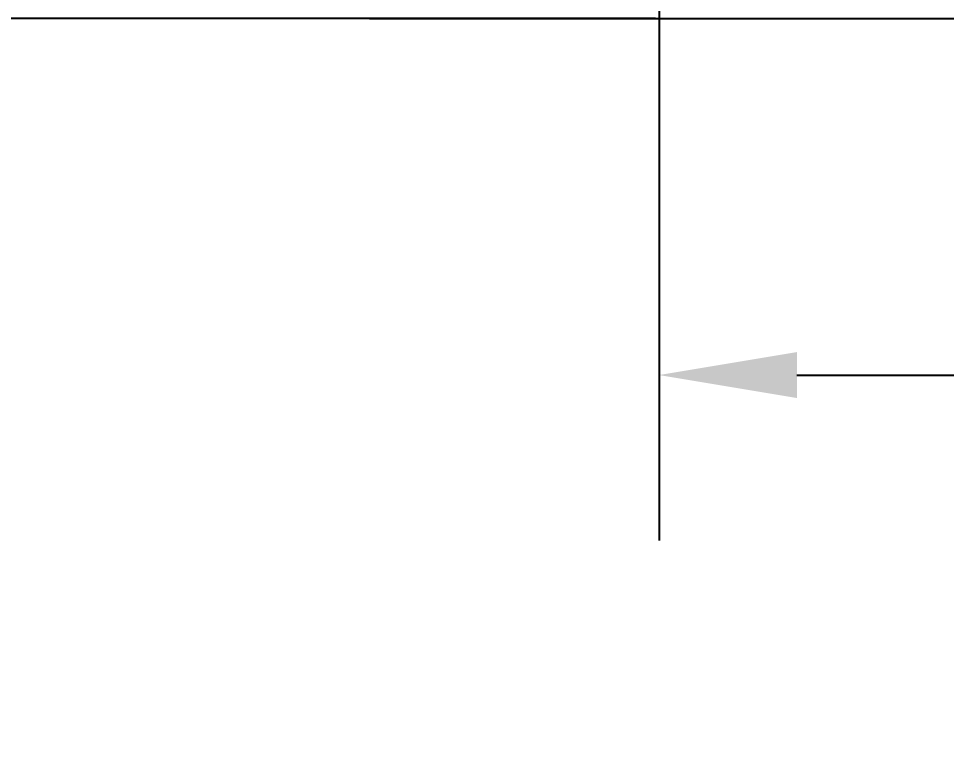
# Model space of a CAD drawing. Header units: inches. Extents: x -1.7 to 16.2, y -1.2 to 15.
# Drawn here: x 0.116 to 1.125, y 2.92 to 3.717 of the extents above; entities that cross this region are included whole.
import ezdxf

# ---------------------------------------------------------------- set-up
doc = ezdxf.new("R2010")
doc.units = ezdxf.units.IN
doc.header["$MEASUREMENT"] = 0
doc.layers.get('Defpoints').update_dxf_attribs({"color": 1})
doc.layers.add('Bracket', color=7, linetype='Continuous')
doc.styles.get("Standard").update_dxf_attribs({"font": 'Arial.ttf'})
doc.dimstyles.new('.1 DIM', dxfattribs={"dimscale": 0, "dimtxt": 0.15, "dimasz": 0.15, "dimexe": 0.18, "dimexo": 0.0625, "dimgap": 0.09, "dimtad": 0, "dimtih": 1, "dimtoh": 1, "dimdec": 5, "dimzin": 0, "dimdsep": 46, "dimlunit": 4, "dimtxsty": 'Standard', "dimcen": 0.09, "dimadec": 0, "dimazin": 0, "dimtfac": 1, "dimtdec": 5, "dimtofl": 0, "dimtmove": 0, "dimatfit": 3, "dimfxl": 1, "dimtolj": 1, "dimtzin": 0, "dimarcsym": 0})

# ---------------------------------------------------------------- blocks, each defined once
blk = doc.blocks.new('*D18')
at = {"layer": 'Defpoints', "color": 0, "lineweight": -2, "transparency": 16777216}
for p, q in [((0.8086, 4.5042), (-0.2466, 4.5042)), ((-0.0666, 4.3542), (-0.0666, 3.8668)), ((0.8086, 3.7168), (-0.2466, 3.7168)), ((-0.0666, 3.7168), (-0.0666, 3.5668)), ((-0.0666, 3.5668), (-0.2166, 3.5668))]:
    blk.add_line(p, q, dxfattribs=at)
at = {"layer": 'Defpoints', "color": 0, "transparency": 16777216}
for p in [(0.8711, 4.5042), (-0.0666, 3.7168), (0.8711, 3.7168)]:
    blk.add_point(p, dxfattribs=at)
for points in [[(-0.0916, 4.3542), (-0.0416, 4.3542), (-0.0666, 4.5042)], [(-0.0916, 3.8668), (-0.0416, 3.8668), (-0.0666, 3.7168)]]:
    blk.add_solid(points, dxfattribs=at)
at = {"layer": 'Defpoints', "color": 0, "transparency": 16777216, "char_height": 0.15, "attachment_point": 5}
for s, insert in [('\\A1;{\\H1x;\\S25/32;}"', (-0.8162, 3.8333)), ('\\A1;[20.00 mm]', (-0.8162, 3.3814))]:
    blk.add_mtext(s, dxfattribs=dict(at, insert=insert))
blk = doc.blocks.new('*D19')
at = {"layer": 'Defpoints', "color": 0, "lineweight": -2, "transparency": 16777216}
for p, q in [((0.8124, 3.9693), (0.8124, 3.1493)), ((1.5503, 3.9693), (1.5503, 3.1493)), ((0.9624, 3.3293), (1.4003, 3.3293)), ((1.5503, 3.3293), (1.7003, 3.3293))]:
    blk.add_line(p, q, dxfattribs=at)
at = {"layer": 'Defpoints', "color": 0, "transparency": 16777216}
for p in [(0.8124, 4.0318), (1.5503, 4.0318), (1.5503, 3.3293)]:
    blk.add_point(p, dxfattribs=at)
for points in [[(0.9624, 3.3543), (0.9624, 3.3043), (0.8124, 3.3293)], [(1.4003, 3.3543), (1.4003, 3.3043), (1.5503, 3.3293)]]:
    blk.add_solid(points, dxfattribs=at)
at = {"layer": 'Defpoints', "color": 0, "transparency": 16777216, "char_height": 0.15, "attachment_point": 5}
for s, insert in [('\\A1;{\\H1x;\\S3/4;}"', (2.2998, 3.5937)), ('\\A1;[18.74 mm]', (2.2998, 3.1438))]:
    blk.add_mtext(s, dxfattribs=dict(at, insert=insert))

msp = doc.modelspace()

# ---------------------------------------------------------------- linework, layer by layer
at = {"layer": 'Bracket'}
for p, q in [((0.497424, 3.716838), (0.497424, 3.716836)), ((0.497424, 3.716836), (1.510904, 3.716836))]:
    msp.add_line(p, q, dxfattribs=at)

# ---------------------------------------------------------------- dimensions: what is measured, and where the dimension line sits
at = {"layer": 'Defpoints'}
dim = msp.add_linear_dim(base=(-0.066629, 3.716836), p1=(0.871131, 4.504236), p2=(0.871131, 3.716836), angle=90, dimstyle='.1 DIM', override={"dimscale": 1, "dimpost": '\\X'}, dxfattribs=at)
dim.commit()
dim.dimension.update_dxf_attribs({"geometry": '*D18', "text_midpoint": (-0.816179, 3.566836)})
dim = msp.add_linear_dim(base=(1.550274, 3.329296), p1=(0.812384, 4.031799), p2=(1.550274, 4.031799), dimstyle='.1 DIM', override={"dimscale": 1, "dimpost": '\\X'}, dxfattribs=at)
dim.commit()
dim.dimension.update_dxf_attribs({"geometry": '*D19', "text_midpoint": (2.299824, 3.329296)})

doc.saveas('drawing.dxf')
